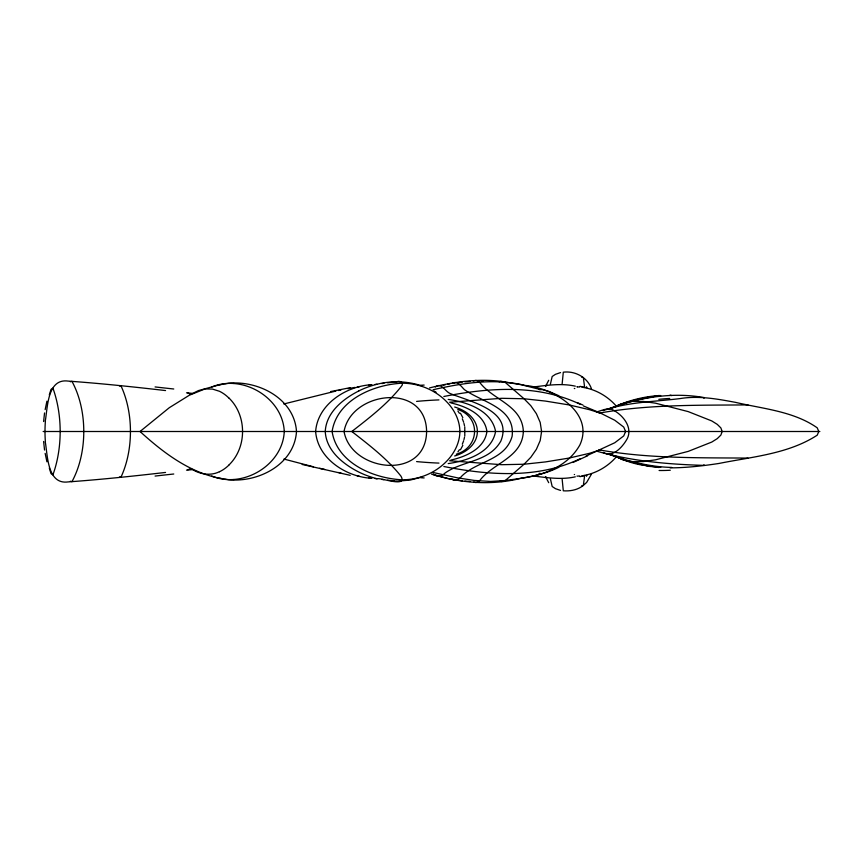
<?xml version="1.0" encoding="UTF-8"?>
<svg xmlns="http://www.w3.org/2000/svg" width="863" height="863" viewBox="0 0 863 863"><rect width="100%" height="100%" fill="white"/><g stroke="black" fill="none" stroke-linecap="round" stroke-linejoin="round"><path stroke-width="1.29" d="M562.093 384.456L563.302 372.19C575.19 370.659 587.671 377.455 591.543 389.019M584.672 475.481L583.345 485.394C577.822 489.979 570.303 491.295 563.302 490.81L562.093 478.544M464.779 436.149L464.779 426.851M45.286 421.004C47.713 407.25 47.357 378.167 68.166 381.09C100.701 383.42 133.139 386.84 165.545 390.561M43.614 421.532L44.542 412.956M550.367 384.315L552.18 376.495L555.427 374.337L560.551 372.579M45.156 409.634L46.915 401.187M49.299 394.952L50.993 389.418L52.913 388.123C62.589 415.027 62.589 447.973 52.913 474.877L50.993 473.582L49.299 468.048M463.949 439.612L464.51 437.304M586.516 476.257L586.84 475.33M462.32 444.165L463.668 440.756M591.543 473.981L586.657 482.417L583.345 485.394M460.464 449.785L462.827 445.34M548.706 380.303L545.524 386.408L546.603 384.801M457.919 451.878L459.429 449.731M703.949 398.145L704.337 397.616C671.479 391.673 637.703 397.692 606.818 409.504M671.716 467.433C649.958 466.969 627.455 461.252 606.818 453.496M616.311 456.872C607.574 466.926 595.211 473.916 581.986 475.783M228.76 465.168C247.152 447.584 247.152 415.416 228.76 397.832M435.351 387.034C441.09 381.878 445.211 391.575 450.011 393.463C470.723 401.942 513.075 410.421 500.896 440.993C489.073 462.169 462.719 460.529 445.092 473C441.985 476.387 436.861 477.358 433.302 474.067M190.14 468.889L186.505 470.173M70.378 381.759L71.963 381.37C87.713 410.195 87.713 452.805 71.963 481.63L70.378 481.241M119.461 386.041L120.906 385.685C133.625 412.935 133.625 450.065 120.906 477.315L119.461 476.959M603.248 410.605C627.66 401.878 654.564 401.791 680.12 398.577C698.717 395.534 717.239 398.954 735.513 402.363C763.065 408.835 793.55 411.22 817.218 427.821L818.804 431.5L817.218 435.179C788.383 453.96 752.245 456.754 719.041 463.442C702.838 465.912 686.484 467.811 670.066 467.865M579.979 458.825C537.66 478.943 488.706 475.34 443.852 466.516M433.053 472.46L457.304 477.811L474.262 480.432L490.626 481.435L505.308 480.508L524.035 464.24L530.799 457.314L536.387 449.31L540.195 440.583L541.597 431.5L540.195 422.417L536.387 413.69L530.799 405.686L524.035 398.76L505.308 382.492A15.987 11.737 85.4 0 0 503.183 381.726M660.788 467.217L649.375 466.419L637.584 463.528M192.104 393.69L198.501 390.572L220.345 384.596M358.954 390.863C343.118 398.868 326.192 412.341 325.254 431.5C326.192 450.659 343.118 464.132 358.954 472.137A96.818 93.301 84 0 0 377.455 478.825C379.483 477.174 407.983 488.102 400.961 476.16C387.153 458.76 369.213 445.081 351.813 431.5C369.213 417.919 387.153 404.24 400.961 386.84C404.887 382.989 400.324 380.259 396.516 381.791M558.749 467.325C542.18 475.599 523.453 478.048 505.308 480.508M473.215 381.047L475.923 380.4L478.339 381.252A16.354 9.881 84.8 0 1 479.461 382.061C492.708 400.087 522.288 405.114 523.345 431.5C522.298 457.897 492.697 462.902 479.461 480.95A16.224 9.817 -84.9 0 1 478.339 481.748L475.923 482.579L473.647 482.093M613.162 407.541C627.865 400.508 644.046 396.354 660.324 395.524L660.788 395.783M587.606 455.793L572.924 462.503M581.824 377.347L582.633 376.969M456.29 454.175C479.494 447.53 481.252 417.239 457.778 409.483M609.763 408.738L631.64 400.885L658.965 395.502M454.672 455.977C484.93 446.915 484.93 416.085 454.672 407.023M586.009 456.063L614.769 442.751L623.733 435.923L625.61 431.5L623.733 427.077L614.769 420.249L600.141 412.935L583.571 406.02M219.439 471.727C210.68 476.052 200.151 474.413 192.104 469.31M211.715 387.012C242.427 373.927 282.827 397.757 284.261 431.5C282.827 465.243 242.427 489.073 211.715 475.988M637.584 399.472L648.415 397.25M429.558 387.919C453.442 381.856 478.62 378.221 503.194 381.651M747.962 458.091C699.019 457.67 648.965 458.674 600.54 450.108M422.449 476.926L410.044 480.108L396.516 481.209M433.053 389.742C463.161 382.892 494.542 378.026 525.092 385.448C552.59 387.638 594.78 412.255 579.914 444.866C568.005 466.214 544.121 475.125 521.284 478.231C491.619 485.75 460.475 483.161 431.5 474.121M596.409 411.931C601.921 410.756 608.016 406.894 613.517 410.216C623.021 415.405 632.547 426.915 627.487 438.199C623.42 445.934 613.086 458.48 603.248 452.395M283.776 403.981L335.847 391.079M648.415 465.75C636.225 465.125 624.251 460.475 613.162 455.459M600.54 412.892C648.965 404.326 699.019 405.33 747.962 404.909M575.33 476.829C561.673 479.914 547.52 477.735 533.819 476.063M450.864 460.065C465.804 456.797 484.715 448.598 486.915 431.5C484.715 414.402 465.804 406.203 450.864 402.935M580.001 476.667L584.1 475.761M443.226 385.178L445.427 384.693M330.669 391.565L350.205 387.67M338.479 390.518L340.885 390.044M347.789 388.695L354.995 387.401M447.67 384.24L449.968 383.819M223.29 383.992L224.963 383.711M357.282 387.034L359.569 386.656M443.852 396.484C488.695 387.627 537.671 384.078 579.979 404.175M448.188 463.582C467.207 460.939 491.63 452.676 495.599 431.5C491.63 410.324 467.207 402.061 448.188 399.418M454.736 383.075L452.331 383.431C457.412 380.065 461.327 386.71 464.423 389.655C482.223 402.385 515.621 407.768 512.126 436.29C505.265 460.572 476.71 460.864 461.5 476.387C459.105 479.774 454.197 481.834 450.831 478.48M533.819 386.937C547.52 385.265 561.673 383.086 575.33 386.171M368.63 385.319L370.917 385.006M374.995 384.466L376.915 384.218M381.878 383.571L384.003 383.291M387.595 382.838L394.477 382.007M457.207 382.741L462.277 382.147M165.545 472.439C133.139 476.16 100.701 479.58 68.166 481.91C47.357 484.833 47.713 455.75 45.286 441.996M187.864 470.076L192.481 469.612M227.821 383.334C257.951 379.979 294.337 398.426 296.505 431.5C294.337 464.574 257.951 483.021 227.821 479.666M449.591 402.234L501.748 398.296L524.035 398.76L545.448 401.079L569.278 404.963L589.515 409.698L600.637 413.204L599.202 413.237M464.877 381.888L470.141 381.468M579.666 475.966L577.347 476.139A51.381 47.012 -64.7 0 1 576.959 476.096M538.954 389.612L542.029 389.623M420.842 385.265L424.143 385.071M599.202 449.763L600.637 449.796L589.515 453.302L569.278 458.037L545.448 461.921L524.035 464.24L501.748 464.704L449.591 460.766M371.877 384.693C346.365 385.966 317.681 404.175 315.621 431.5C317.681 458.825 346.365 477.034 371.877 478.307M43.15 431.5L297.099 431.5M297.39 431.5L819.85 431.5M481.036 380.993L483.021 381.014M540.357 473.431L538.954 473.356M420.842 477.735L424.143 477.929M670.066 395.135L671.716 395.567M186.505 392.827L192.481 393.388M470.141 481.489L464.877 481.101M632.245 461.608L643.345 461.554L655.513 459.817L688.199 451.392L711.77 442.061L717.272 438.62L720.875 435.081L722.169 431.5L720.875 427.919L717.272 424.38L711.77 420.939L688.199 411.608L655.513 403.183L643.345 401.446L632.245 401.392A60.82 50.809 -86.9 0 0 627.25 402.32M577.347 386.861L579.666 387.034M658.965 467.498L645.502 465.351L627.228 460.853A49.547 41.855 -80.8 0 1 621.317 459.256M394.477 480.993L387.595 480.162M462.277 480.842L447.67 478.534L432.816 474.326M381.878 479.429L384.003 479.709M374.995 478.534L376.915 478.782M542.579 389.677L548.933 391.414L558.749 395.675M368.641 477.681L370.928 477.994M224.963 479.289L223.29 479.008M357.293 475.977L359.58 476.344M581.986 387.217C595.211 389.084 607.574 396.074 616.311 406.128M350.205 475.33L302.19 464.467M338.512 472.482L340.907 472.967M580.022 386.333L584.046 387.228M220.345 478.404C189.073 472.363 163.064 452.46 140.022 431.5L169.299 407.703L189.31 395.254L204.973 388.933L212.417 389.062L219.439 391.273A56.138 38.479 -88.1 0 1 228.727 397.886M319.644 468.285L324.812 469.504M313.452 466.797L283.884 459.051M560.551 490.421L555.427 488.663L552.18 486.505L550.367 478.685M596.409 451.069C631.349 461.198 668.178 464.359 704.337 465.384L703.949 464.855M422.449 386.074C408.026 381.122 392.244 380.464 377.444 384.154A96.818 93.344 -84.8 0 0 358.943 390.831M540.357 389.547L521.284 384.715L500.939 381.414A10.183 7.627 -87.7 0 0 499.116 381.845M187.864 392.924L190.14 394.111M500.001 481.187L500.464 481.327A8.878 6.634 87.7 0 0 501.942 481.5L504.046 481.069A15.103 11.165 -86.8 0 0 505.319 480.54M627.228 460.853L609.763 454.262M577.293 402.633L582.935 405.049M581.824 485.653L582.633 486.031M433.96 390.993L436.085 392.201M457.919 411.122L459.429 413.269M546.603 478.199L545.524 476.592L548.706 482.697M460.464 413.215L462.827 417.66M462.32 418.835L463.668 422.244M583.345 377.606L584.672 387.519M586.516 386.743L586.84 387.67M463.949 423.388L464.51 425.696M45.156 453.366L46.915 461.813M44.542 450.044L43.614 441.468M438.965 463.097A347.012 192.093 25.8 0 1 416.602 461.597M416.602 401.403A347.012 192.093 -25.8 0 1 438.965 399.903M574.542 474.499A55.351 17.443 17.3 0 1 574.294 474.553M576.959 386.797A51.381 47.098 66.5 0 1 577.347 386.797M574.294 388.447A55.351 17.443 -17.3 0 1 574.801 388.555M621.403 458.997A45.415 38.134 -83.4 0 1 615.988 456.16M632.245 461.673A60.82 51.025 -88.2 0 1 627.207 461.015M670.292 470.238A206.613 177.832 78.3 0 1 659.095 470.497M658.803 399.342A206.613 172.352 -62.3 0 1 669.742 398.469M621.425 404.1A49.547 41.64 86.4 0 1 627.239 402.234M615.858 406.559A45.415 38.371 80.4 0 1 621.349 403.841M393.949 382.115A40.432 2.017 -10.3 0 1 396.041 381.899M45.394 421.015A135.793 132.74 90 0 0 44.995 431.5A135.793 132.74 -90 0 0 45.394 441.985M173.765 388.997A207.864 10.561 7.1 0 1 155.081 386.937M396.041 481.101A40.432 2.017 10.3 0 1 393.949 480.885M233.927 479.483A107.551 7.033 11.8 0 1 233.851 479.601M227.325 479.494A38.371 3.398 16 0 1 225.178 479.213M222.783 478.771A30.065 3.808 19 0 1 219.849 478.145M233.851 383.399A107.551 7.033 -11.8 0 1 233.927 383.517M225.178 383.787A38.371 3.398 -16 0 1 227.325 383.506M219.849 384.855A30.065 3.808 -19 0 1 222.783 384.229M155.081 476.063A207.864 10.561 -7.1 0 1 173.765 474.003M228.781 465.233A56.138 38.555 87.8 0 1 219.439 471.759M426.602 431.5C425.944 481.166 351.133 471.964 344.046 431.5C351.133 391.036 425.944 381.834 426.602 431.5M459.903 431.5C459.612 449.979 445.837 465.599 429.882 473.399A63.722 63.053 -75.8 0 1 402.449 479.806C373.722 478.587 336.948 463.064 332.104 431.5C336.948 399.947 373.722 384.402 402.449 383.204A63.722 62.999 71.7 0 1 429.86 389.623C445.858 397.368 459.612 413.032 459.903 431.5"/></g></svg>
